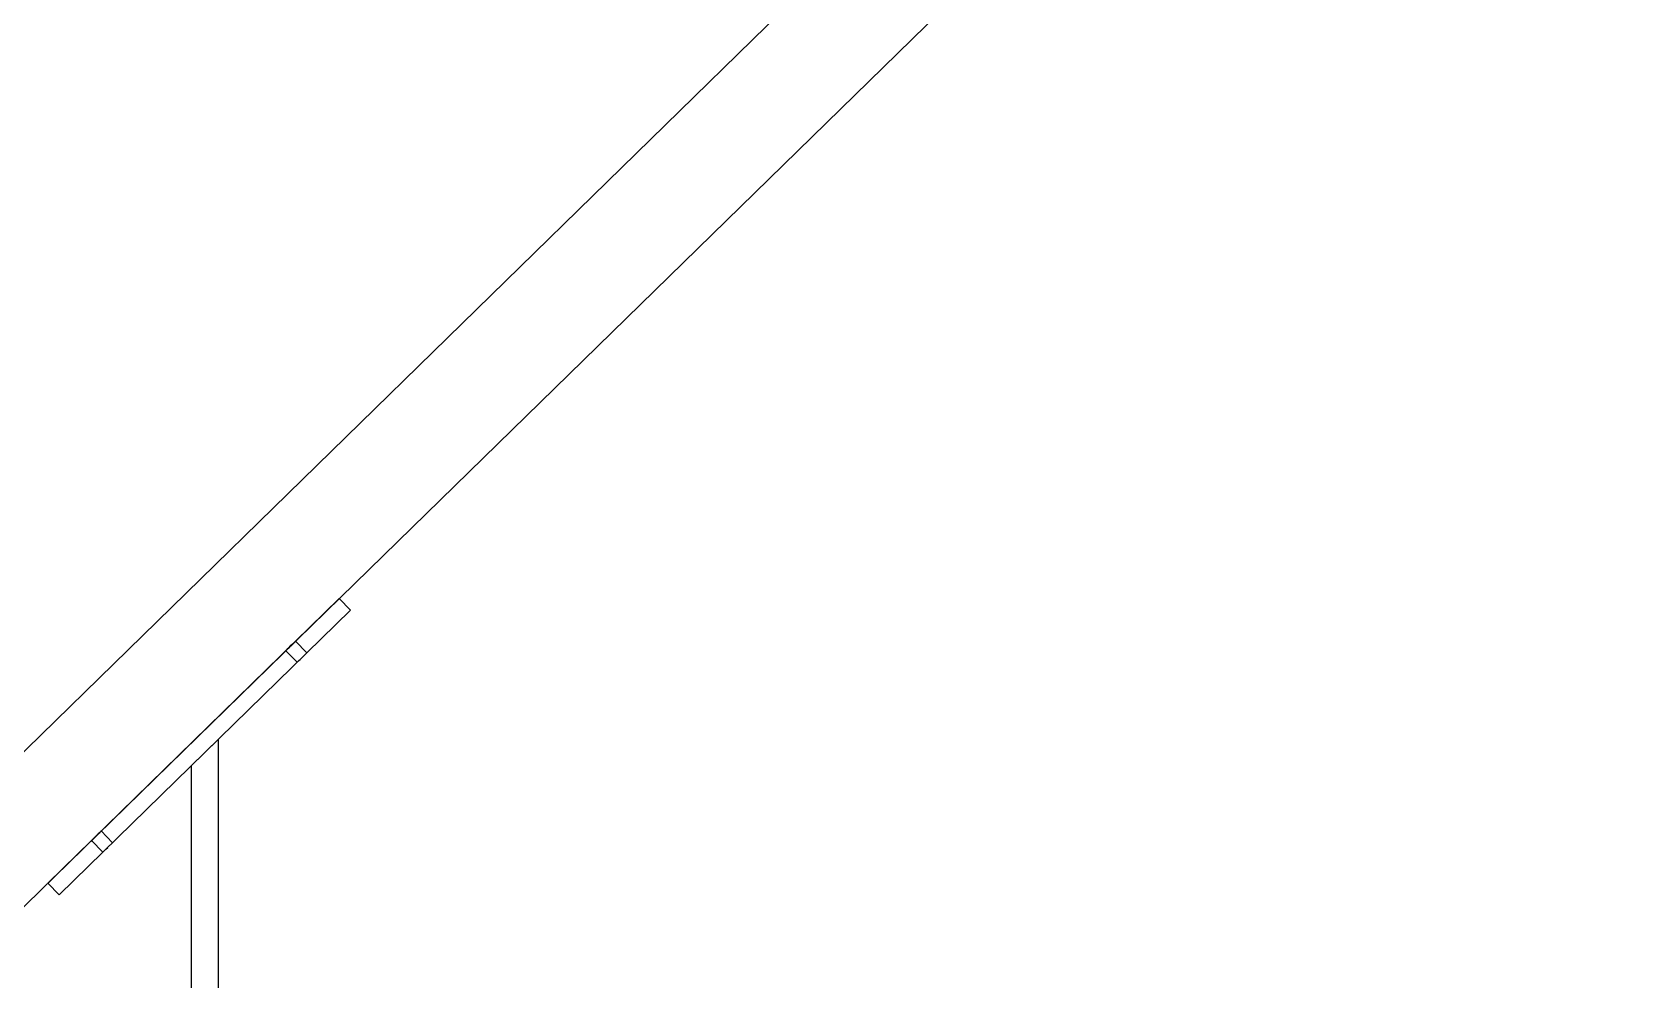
# Model space of a CAD drawing. Extents: x 0 to 2438, y 0 to 2056.
# Drawn here: x 715.5 to 1010.4, y 963 to 1137.4 of the extents above; entities that cross this region are included whole.
import ezdxf

# ---------------------------------------------------------------- set-up
doc = ezdxf.new("R2010")
doc.units = 0
doc.layers.get('0').update_dxf_attribs({"linetype": 'CONTINUOUS'})

msp = doc.modelspace()

# ---------------------------------------------------------------- linework, layer by layer
at = {"color": 253}
for p, q in [((378.686, 677.736), (1398.38, 1673.15)), ((392.945, 663.127), (1412.64, 1658.54)), ((392.945, 663.127), (1412.64, 1658.54)), ((772.012, 1033.17), (718.34, 980.779)), ((772.012, 1033.17), (718.34, 980.779)), ((774.104, 1031.02), (772.012, 1033.17)), ((774.104, 1031.02), (772.012, 1033.17)), ((720.436, 978.63), (774.104, 1031.02)), ((762.169, 1023.56), (764.265, 1021.42)), ((763.958, 1025.31), (766.057, 1023.16)), ((749.773, 1007.27), (744.77, 1002.39)), ((747.215, 1004.77), (749.773, 1007.27)), ((747.24, 1004.8), (749.773, 1007.27)), ((747.272, 1004.83), (749.773, 1007.27)), ((747.441, 1004.99), (749.773, 1007.27)), ((749.773, 871.135), (749.773, 1007.27)), ((744.77, 1002.39), (744.77, 871.135)), ((726.391, 988.639), (728.486, 986.49)), ((728.183, 990.385), (730.275, 988.236)), ((718.34, 980.779), (720.436, 978.63)), ((718.34, 980.779), (720.436, 978.63))]:
    msp.add_line(p, q, dxfattribs=at)
for points in [[(763.065, 1024.44), (762.572, 1023.96), (762.169, 1023.56), (762.169, 1023.56)], [(762.169, 1023.56), (762.169, 1023.56), (762.572, 1023.96), (763.065, 1024.44)], [(763.065, 1024.44), (763.559, 1024.92), (763.958, 1025.31), (763.958, 1025.31)], [(763.958, 1025.31), (763.958, 1025.31), (763.559, 1024.92), (763.065, 1024.44)], [(764.265, 1021.42), (764.265, 1021.42), (764.667, 1021.81), (765.161, 1022.29)], [(727.287, 989.51), (726.793, 989.03), (726.391, 988.639), (726.391, 988.639)], [(726.391, 988.639), (726.391, 988.639), (726.793, 989.03), (727.287, 989.51)], [(727.287, 989.51), (727.781, 989.993), (728.183, 990.385), (728.183, 990.385)], [(728.183, 990.385), (728.183, 990.385), (727.781, 989.993), (727.287, 989.51)], [(728.486, 986.49), (728.486, 986.49), (728.888, 986.882), (729.382, 987.365)]]:
    msp.add_open_spline(points, degree=3, dxfattribs=at)

doc.saveas('drawing.dxf')
